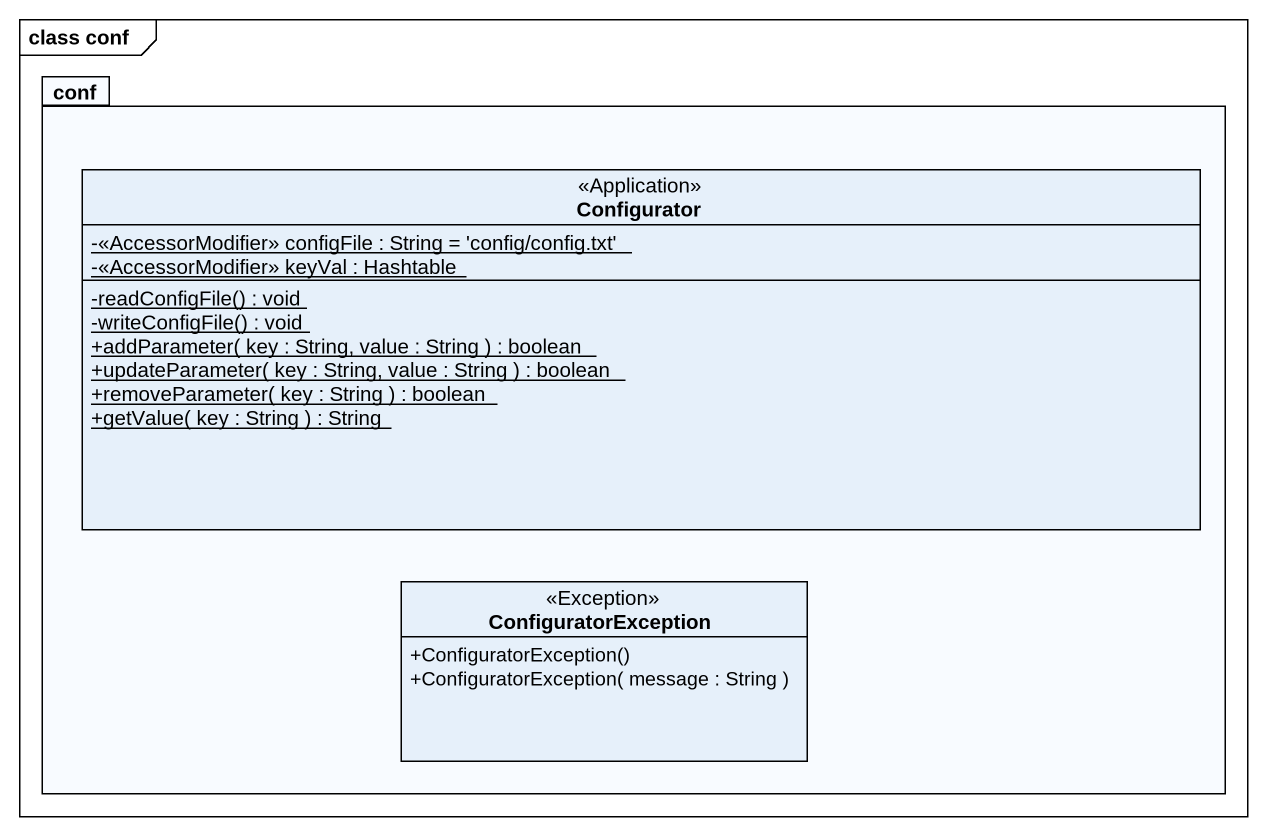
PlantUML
@startuml
mainframe class conf
hide circle
hide empty members
skinparam classAttributeIconSize 0
package conf {
  class Configurator <<Application>> {
    {static} -<<AccessorModifier>> configFile : String = 'config/config.txt'
    {static} -<<AccessorModifier>> keyVal : Hashtable
    {static} -readConfigFile() : void
    {static} -writeConfigFile() : void
    {static} +addParameter( key : String, value : String ) : boolean
    {static} +updateParameter( key : String, value : String ) : boolean
    {static} +removeParameter( key : String ) : boolean
    {static} +getValue( key : String ) : String
  }
  class ConfiguratorException <<Exception>> {
    +ConfiguratorException()
    +ConfiguratorException( message : String )
  }
}
@enduml
